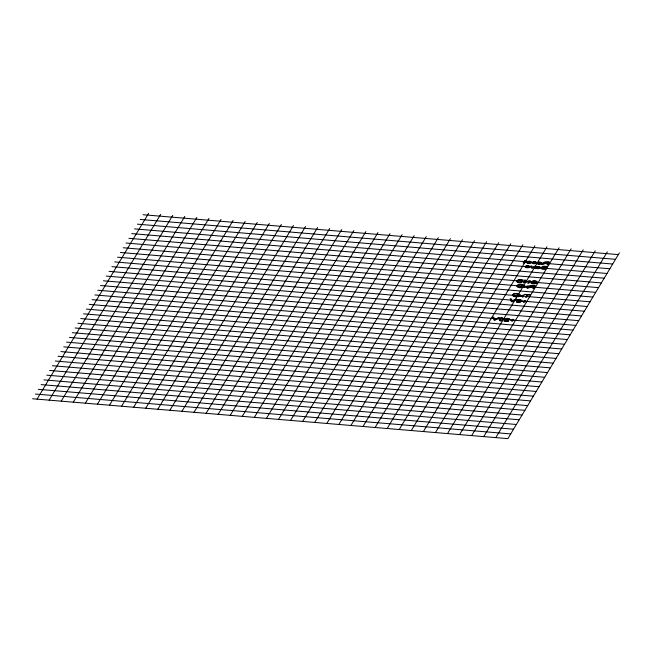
<?xml version="1.0" encoding="UTF-8"?>
<svg xmlns="http://www.w3.org/2000/svg" width="652" height="652" viewBox="0 0 652 652"><rect width="100%" height="100%" fill="white"/><g stroke="black" fill="none" stroke-linecap="round" stroke-linejoin="round"><path stroke-width="0.98" d="M37.066 399.138L148.591 213.359M49.136 400.149L160.661 214.369M61.215 401.167L172.731 215.38M73.285 402.178L184.809 216.399M85.355 403.189L196.88 217.409M97.425 404.199L208.95 218.42M109.503 405.218L221.02 219.439M121.574 406.229L233.098 220.449M133.644 407.239L245.168 221.46M145.714 408.258L257.238 222.471M157.784 409.269L269.309 223.489M169.862 410.279L281.387 224.5M181.932 411.29L293.457 225.51M194.003 412.308L305.527 226.529M206.073 413.319L317.597 227.54M218.151 414.33L329.667 228.55M230.221 415.348L341.746 229.561M242.291 416.359L353.816 230.58M254.362 417.37L365.886 231.59M266.44 418.38L377.956 232.601M278.51 419.399L390.035 233.62M290.58 420.41L402.105 234.63M302.65 421.42L414.175 235.641M314.729 422.439L426.245 236.652M326.799 423.45L438.323 237.67M338.869 424.46L450.393 238.681M350.939 425.471L462.464 239.691M363.009 426.489L474.534 240.71M375.087 427.5L486.604 241.721M387.158 428.511L498.682 242.731M399.228 429.529L510.752 243.742M411.298 430.54L522.822 244.761M423.376 431.551L534.893 245.771M435.446 432.561L546.971 246.782M530.972 282.047C529.889 284.402 535.977 284.329 537.501 282.74C538.373 279.985 530.728 280.71 532.252 281.631M531.413 282.968L531.73 282.446L533.98 282.3M510.304 319.887L512.056 320.352L511.6 321.11L512.415 321.175L512.871 320.425L514.982 320.287M522.154 301.061L523.898 301.526L523.45 302.275L524.265 302.349L524.721 301.591L526.653 301.754M512.236 320.05L512.692 319.301L513.507 319.366L513.051 320.124M524.086 301.224L524.534 300.466L525.349 300.531L524.901 301.289M547.68 263.636L546.947 264.859L547.892 264.94L549.554 262.169C548.715 260.914 540.312 262.202 544.999 263.375A2.453 0.954 -0.5 0 0 544.306 263.481A6.08 2.363 -0.5 0 0 543.409 263.775L541.747 264.427L544.795 263.775A2.567 1.002 -0.5 0 1 546.05 263.473M447.517 433.58L559.041 247.801M459.587 434.591L571.111 248.811M471.665 435.601L583.181 249.822M483.735 436.62L595.26 250.833M495.805 437.631L607.33 251.851M619.4 252.862L507.875 438.641L32.6 398.763M524.281 262.422L525.023 261.183L524.322 260.849L526.335 260.49L526.042 260.987L526.686 261.044L525.178 262.422A5.143 2.005 -0.5 0 1 524.909 262.78L523.026 262.862L523.923 262.609M526.645 262.096C527.655 260.898 531.233 260.67 531.429 262.454C530.752 264.288 524.974 262.943 527.305 262.503M525.08 266.497C526.123 265.315 529.514 265.087 529.897 266.798C529.245 268.705 523.434 267.369 525.74 266.912M537.077 262.968C538.144 261.786 541.364 261.574 541.918 263.204C541.364 265.209 535.496 263.848 537.737 263.384M539.09 268.176L536.514 267.964A2.152 0.839 -0.5 0 1 536.588 267.597M521.73 295.519L524.151 295.095L521.828 295.926L523.067 297.125L521.119 296.155L518.299 296.725L520.793 295.837L519.636 294.72L521.502 295.609M525.968 286.432L528.446 285.983L526.123 286.807L527.37 288.013L525.414 287.043L522.602 287.613L525.088 286.725L523.931 285.609L525.797 286.497M518.373 279.806C513.629 280.955 519.065 283.775 521.584 282.74L523.246 279.969L520.809 279.765A4.54 1.769 -0.5 0 0 518.34 279.732M546.335 267.662L545.977 267.736A2.673 1.043 -0.5 0 1 545.447 267.793L542.301 267.956A1.051 0.407 -0.5 0 0 541.926 268.192A1.125 0.44 -0.5 0 0 542.162 268.567L542.301 268.616A2.478 0.962 -0.5 0 0 544.681 268.771L545.015 268.73A1.345 0.522 -0.5 0 0 545.349 268.624L546.612 268.485A2.543 0.986 -0.5 0 1 545.968 268.893A2.306 0.896 -0.5 0 1 544.933 269.129L542.733 269.089A3.064 1.19 -0.5 0 1 541.682 268.86L541.453 268.779A2.054 0.799 -0.5 0 1 541.127 268.575A2.192 0.856 -0.5 0 1 541.03 268.469A1.989 0.774 -0.5 0 1 540.973 268.135A2.192 0.856 -0.5 0 1 541.087 267.931A1.752 0.685 -0.5 0 1 541.747 267.638L546.18 267.1L543.809 266.587A1.222 0.473 -0.5 0 0 543.222 266.717L541.951 266.815A2.152 0.839 -0.5 0 1 542.513 266.472A1.948 0.758 -0.5 0 1 543.149 266.309L543.613 266.26A3.097 1.206 -0.5 0 1 544.127 266.236L544.673 266.252A4.588 1.785 -0.5 0 1 545.056 266.277A3.48 1.353 -0.5 0 1 546.303 266.472M518.446 284.606C513.76 285.666 519.106 288.657 521.657 287.532L523.32 284.761L520.883 284.557A4.54 1.769 -0.5 0 0 518.405 284.525M514.151 293.718C509.44 294.843 514.868 297.736 517.362 296.644L519.025 293.873L516.588 293.669A4.54 1.769 -0.5 0 0 514.11 293.636M534.999 262.495L531.853 263.139L534.021 263.799L536.099 263.318L532.741 263.212L533.157 262.911A4.67 1.817 -0.5 0 1 533.874 262.895M533.874 262.886C541.152 262.52 531.07 260.661 533.418 262.226M539.473 267.32C542.105 266.937 536.482 265.983 536.213 266.774A4.091 1.597 -0.5 0 0 536.009 267.01L535.455 267.907A3.35 1.304 -0.5 0 1 534.958 268.396M546.523 263.538L546.604 263.547A2.885 1.125 -0.5 0 0 546.083 263.514M143.073 214.728L618.349 254.606M140.245 219.447L615.521 259.325M137.409 224.166L612.684 264.044M134.573 228.885L609.856 268.763M526.588 262.185L530.492 262.512M537.028 263.058L540.932 263.384A1.744 0.676 -0.5 0 1 539.228 263.987A1.744 0.676 -0.5 0 1 537.525 263.392M131.745 233.603L607.02 273.481M534.909 268.388L535.765 268.461A1.695 0.66 -0.5 0 0 536.131 268.225C537.517 269.423 541.633 268.102 539.041 267.565A4.654 1.809 -0.5 0 0 538.633 267.499L538.348 267.459A9.503 3.7 -0.5 0 1 536.783 267.214M128.909 238.322L604.192 278.2M126.08 243.041L601.356 282.919M123.244 247.76L598.52 287.638M120.416 252.479L595.692 292.357M117.58 257.198L592.855 297.076M114.744 261.917L590.027 301.794M111.916 266.635L587.191 306.513M109.08 271.354L584.363 311.232M106.252 276.073L581.527 315.951M103.415 280.792L578.691 320.67M100.587 285.511L575.863 325.389M507.59 320.898L503.898 320.939L508.536 321.33M97.751 290.23L573.026 330.108M94.915 294.948L570.198 334.826M92.087 299.667L567.362 339.545M89.251 304.386L564.534 344.264M86.423 309.105L561.698 348.983M83.586 313.824L558.862 353.702M80.758 318.543L556.034 358.421M77.922 323.262L553.198 363.14M75.094 327.98L550.369 367.858M72.258 332.699L547.533 372.577M69.422 337.418L544.705 377.296M66.594 342.137L541.869 382.015M63.757 346.856L539.033 386.734M60.929 351.575L536.205 391.453M58.093 356.294L533.369 396.171M55.265 361.012L530.541 400.89M52.429 365.731L527.704 405.609M49.593 370.45L524.876 410.328M46.765 375.169L522.04 415.047M43.928 379.888L519.204 419.766M41.1 384.607L516.376 424.485M38.264 389.325L513.54 429.203M35.436 394.044L510.712 433.922M519.848 301.656L520.687 301.762M538.528 267.483L538.03 267.719A7.954 3.097 -0.5 0 1 536.62 267.483M538.096 267.727L539.033 267.964M546.303 266.481L546.653 266.595A1.777 0.693 -0.5 0 1 546.36 267.679M507.395 320.148L506.017 318.934L509.587 318.975L507.174 318.306L505.096 318.942L507.215 320.629A3.333 1.296 -0.5 0 1 507.598 320.898M535.642 262.21L535.577 262.161A1.654 0.644 -0.5 0 0 534.713 261.998A1.141 0.448 -0.5 0 0 533.328 262.21M516.408 301.9C515.324 299.488 520.345 301.297 520.133 299.953L517.443 299.733L521.038 299.675L520.915 301.167L520.068 301.151A1.654 0.644 -0.5 0 0 517.566 300.914A1.654 0.644 -0.5 0 0 517.509 301.925A1.654 0.644 -0.5 0 0 520.043 301.697M502.985 318.445L503.059 319.032A11.353 4.417 -0.5 0 1 502.765 319.578L501.975 320.271A1.361 0.53 -0.5 0 1 499.774 320.124L499.766 319.562A11.883 4.621 -0.5 0 1 500.117 318.934L500.915 318.298A1.32 0.513 -0.5 0 1 503.034 318.437M511.926 300.988L511.184 298.812L510.174 298.73L511.339 301.737L512.35 301.819L516.743 299.284L515.732 299.195L511.959 301.077M530.541 262.512A1.744 0.676 -0.5 0 1 528.788 263.106A1.744 0.676 -0.5 0 1 527.085 262.52M530.63 262.218A1.581 0.611 -0.5 0 0 529.897 261.599A1.581 0.611 -0.5 0 0 528.136 261.648A1.744 0.676 -0.5 0 0 527.647 261.974M538.568 262.52A1.581 0.611 -0.5 0 1 540.337 262.479A1.581 0.611 -0.5 0 1 541.07 263.098M538.079 262.846A1.744 0.676 -0.5 0 1 538.552 262.512M507.337 320.173A6.137 2.388 -0.5 0 1 508.707 321.069M520.793 301.778A2.347 0.913 -0.5 0 1 517.973 302.357A2.372 0.921 -0.5 0 1 516.384 301.909M534.738 283.424A3.26 1.271 -0.5 0 1 531.437 282.96M532.162 281.615A2.494 0.97 -0.5 0 1 534.811 281.191A2.494 0.97 -0.5 0 1 536.71 281.998M536.498 282.023A3.268 1.271 -0.5 0 1 534.827 283.498M528.976 266.912A1.744 0.676 -0.5 0 1 527.232 267.516A1.744 0.676 -0.5 0 1 525.528 266.921M526.572 266.049A1.581 0.611 -0.5 0 1 528.332 266.008A1.581 0.611 -0.5 0 1 529.065 266.627L526.058 266.375A1.744 0.676 -0.5 0 1 526.555 266.04M537.264 266.847A1.663 0.652 -0.5 0 1 539.603 267.312M536.873 267.116A1.051 0.407 -0.5 0 1 537.24 266.839M513.157 295.258L513.849 295.926L516.604 296.244L517.884 294.109L516.4 293.987A4.108 1.597 -0.5 0 0 515.08 293.93A1.964 0.766 -0.5 0 0 514.086 294.191L513.165 295.193M517.452 286.147L518.153 286.815L520.899 287.133L522.179 284.997L520.695 284.875A4.108 1.597 -0.5 0 0 519.375 284.818A1.964 0.766 -0.5 0 0 518.389 285.079L517.452 286.147M517.386 281.354L518.079 282.023L520.826 282.34L522.105 280.205L520.622 280.083A4.108 1.597 -0.5 0 0 519.302 280.026A1.964 0.766 -0.5 0 0 518.316 280.287L517.386 281.354M503.972 318.795C498.03 325.535 497.598 314.256 503.972 318.795M530.215 286.228L533.703 286.921L534.249 286.016L530.215 286.228M544.387 262.626L547.876 263.318L548.422 262.406L544.396 262.593M529.253 286.204L530.834 286.978A2.453 0.954 -0.5 0 0 530.141 287.084A6.08 2.363 -0.5 0 0 529.237 287.377L527.582 288.029L530.63 287.377A2.567 1.002 -0.5 0 1 531.877 287.076A2.885 1.125 -0.5 0 1 532.35 287.141L533.515 287.239L532.782 288.461L533.727 288.543L535.39 285.772L530.785 285.462L529.269 286.13M524.876 280.107L523.214 282.878L529.041 281.134L527.77 283.253L528.715 283.335L530.378 280.564L524.55 282.308L525.822 280.181L524.876 280.107M524.95 294.37L527.077 294.883L525.602 297.336L526.547 297.418L528.022 294.965L530.532 294.843L524.95 294.37M532.325 267.719L534.689 266.252L535.602 266.326L532.472 268.184L531.559 268.102L530.924 265.935L531.836 266.008L532.293 267.719M494.738 319.814L498.389 317.565L499.399 317.654L495.007 320.197L493.996 320.108L492.831 317.1L493.841 317.19L494.689 319.749"/></g></svg>
